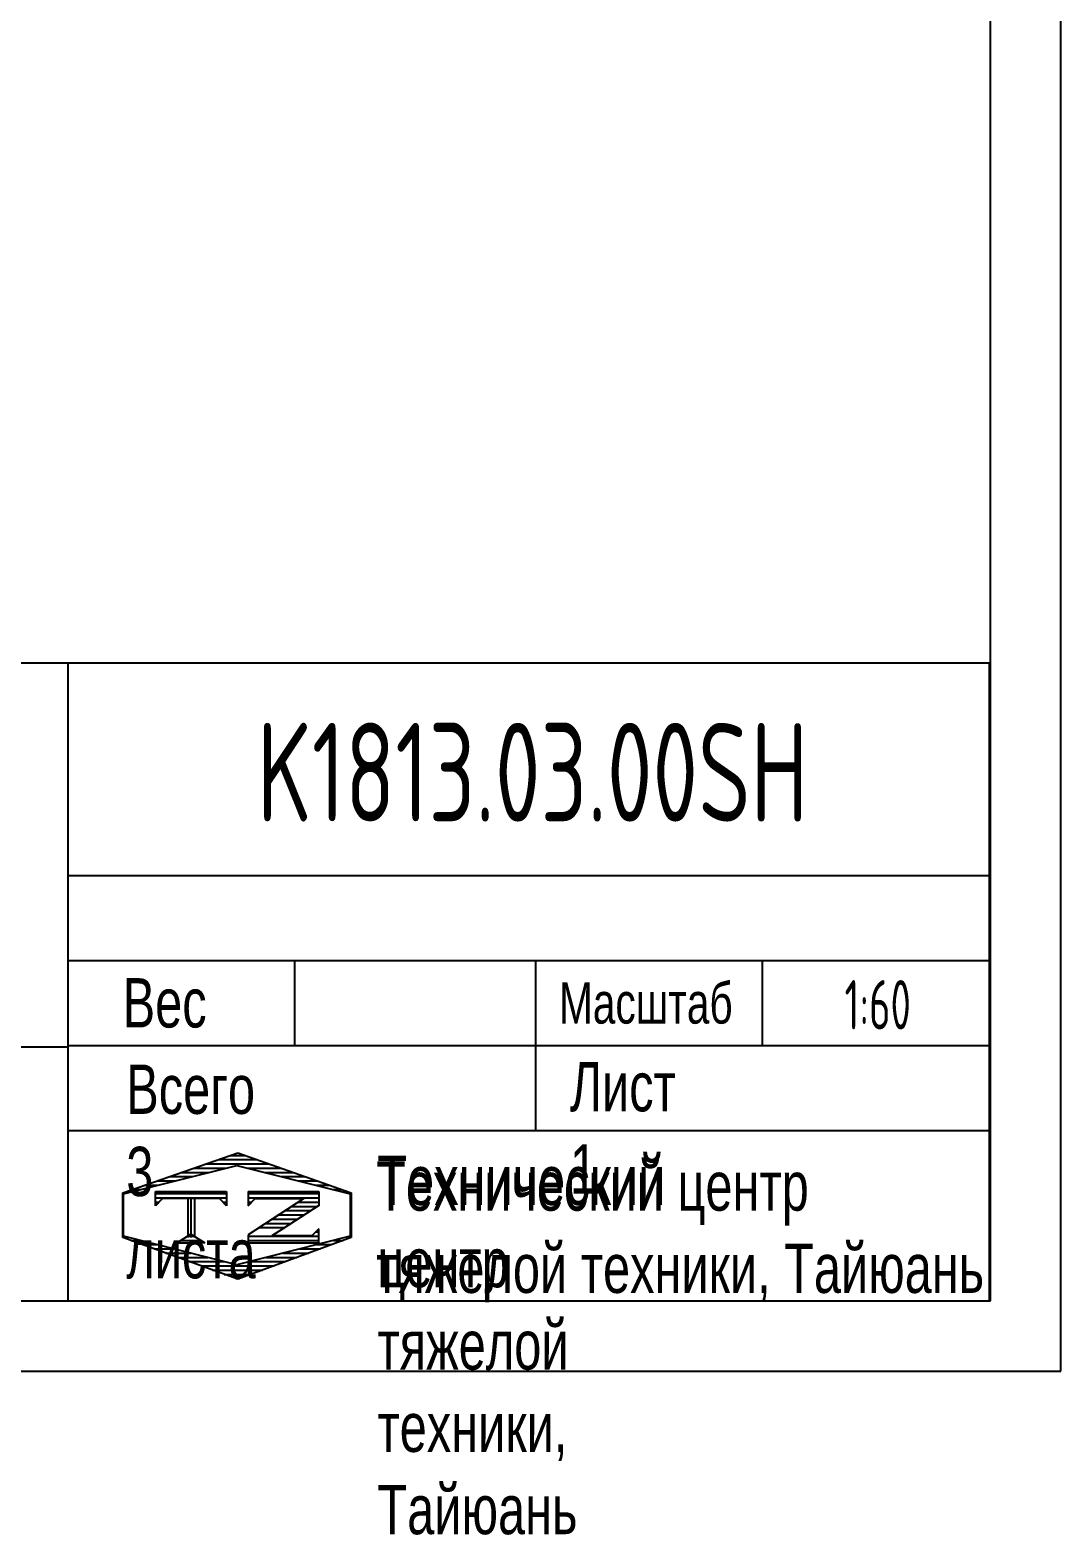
# Model space of a CAD drawing. Header units: millimetres. Extents: x -44903 to -2851, y -697 to 17820.
# Drawn here: x -24093 to -19703, y -697 to 5710 of the extents above; entities that cross this region are included whole.
import ezdxf
from ezdxf.enums import TextEntityAlignment as Align

# ---------------------------------------------------------------- set-up
doc = ezdxf.new("R2010")
doc.units = ezdxf.units.MM
doc.header["$LTSCALE"] = 600
doc.linetypes.add('F', pattern=[0.75, 0.5, -0.25])
for name, color, linetype in [('01', 7, 'Continuous'), ('02', 1, 'Continuous'), ('04', 2, 'F'), ('11', 3, 'Continuous'), ('THICK', 7, 'Continuous')]:
    doc.layers.add(name, color=color, linetype=linetype)
doc.styles.get("Standard").update_dxf_attribs({"font": 'isocp', "width": 0.707, "bigfont": 'intecad.shx'})

# ---------------------------------------------------------------- blocks, each defined once
blk = doc.blocks.new('*U215')
at = {"layer": '01'}
for points in [[(415, 5), (415, 292)], [(25, 5), (415, 5)]]:
    blk.add_lwpolyline(points, dxfattribs=at)
at = {"layer": '02'}
for points in [[(420, 0), (420, 297)], [(0, 0), (420, 0)]]:
    blk.add_lwpolyline(points, dxfattribs=at)
blk = doc.blocks.new('*X225')
at = {"color": 0}
for p, q in [((127.06, 7.8), (132.06, 7.8)), ((127.06, 7.5), (132.06, 7.5)), ((127.06, 7.2), (127.32, 7.2)), ((129.7, 6.6), (131.51, 6.6)), ((130.16, 6.9), (131.98, 6.9)), ((130.62, 7.2), (132.06, 7.2)), ((127.84, 5.4), (129.64, 5.4)), ((128.3, 5.7), (130.1, 5.7)), ((128.77, 6), (130.57, 6)), ((129.23, 6.3), (131.04, 6.3))]:
    blk.add_line(p, q, dxfattribs=at)
blk = doc.blocks.new('*X226')
at = {"color": 0}
for p, q in [((127.06, 4.8), (132.06, 4.8)), ((127.06, 4.5), (132.06, 4.5)), ((131.84, 5.1), (132.06, 5.1))]:
    blk.add_line(p, q, dxfattribs=at)
blk = doc.blocks.new('*X224')
at = {"color": 0}
for p, q in [((122.34, 4.5), (123.72, 4.5)), ((122.82, 4.8), (123.24, 4.8))]:
    blk.add_line(p, q, dxfattribs=at)
blk = doc.blocks.new('*X223')
at = {"color": 0}
for p, q in [((120.53, 7.8), (125.53, 7.8)), ((120.53, 7.5), (125.53, 7.5)), ((120.53, 7.2), (120.79, 7.2)), ((125.27, 7.2), (125.53, 7.2))]:
    blk.add_line(p, q, dxfattribs=at)
blk = doc.blocks.new('*X222')
at = {"color": 0}
for p, q in [((123.24, 9.6), (125.52, 9.6)), ((124.1, 9.9), (128.52, 9.9)), ((124.97, 10.2), (127.67, 10.2)), ((125.83, 10.5), (126.82, 10.5)), ((127.02, 9.6), (129.37, 9.6)), ((120.66, 8.7), (121.92, 8.7)), ((121.52, 9), (123.12, 9)), ((122.38, 9.3), (124.32, 9.3)), ((128.22, 9.3), (130.22, 9.3)), ((129.42, 9), (131.07, 9)), ((130.62, 8.7), (131.92, 8.7)), ((118.22, 7.8), (118.32, 7.8)), ((118.22, 7.5), (118.27, 7.5)), ((118.94, 8.1), (119.52, 8.1)), ((119.8, 8.4), (120.72, 8.4)), ((131.82, 8.4), (132.77, 8.4)), ((133.02, 8.1), (133.62, 8.1)), ((134.22, 7.8), (134.32, 7.8)), ((134.27, 7.5), (134.32, 7.5)), ((118.22, 7.2), (118.27, 7.2)), ((118.22, 6.9), (118.27, 6.9)), ((118.22, 6.6), (118.27, 6.6)), ((134.27, 7.2), (134.32, 7.2)), ((134.27, 6.9), (134.32, 6.9)), ((134.27, 6.6), (134.32, 6.6)), ((118.22, 6.3), (118.27, 6.3)), ((118.22, 6), (118.27, 6)), ((118.22, 5.7), (118.27, 5.7)), ((118.22, 5.4), (118.27, 5.4)), ((134.27, 6.3), (134.32, 6.3)), ((134.27, 6), (134.32, 6)), ((134.27, 5.7), (134.32, 5.7)), ((134.27, 5.4), (134.32, 5.4)), ((118.22, 5.1), (118.27, 5.1)), ((118.22, 4.8), (118.27, 4.8)), ((118.79, 4.5), (119.42, 4.5)), ((133.12, 4.5), (133.76, 4.5)), ((134.27, 5.1), (134.32, 5.1)), ((134.27, 4.8), (134.32, 4.8)), ((119.61, 4.2), (120.62, 4.2)), ((120.43, 3.9), (121.82, 3.9)), ((121.26, 3.6), (123.02, 3.6)), ((122.08, 3.3), (124.22, 3.3)), ((128.32, 3.3), (130.51, 3.3)), ((129.52, 3.6), (131.32, 3.6)), ((130.72, 3.9), (132.14, 3.9)), ((131.92, 4.2), (132.95, 4.2)), ((122.91, 3), (125.42, 3)), ((123.73, 2.7), (128.89, 2.7)), ((124.55, 2.4), (128.07, 2.4)), ((127.12, 3), (129.7, 3)), ((125.38, 2.1), (127.26, 2.1)), ((126.2, 1.8), (126.45, 1.8))]:
    blk.add_line(p, q, dxfattribs=at)

msp = doc.modelspace()

# ---------------------------------------------------------------- linework, layer by layer
at = {"layer": '01'}
msp.add_point((-20007.7855, 3002.1887), dxfattribs=at)
at = {"layer": 'THICK'}
for p, q in [((-30878.5317, 3015.6271), (-20007.7855, 3015.6271)), ((-23930.358, 300), (-23930.358, 3015.6271)), ((-20007.7855, 300), (-20007.7855, 3015.6271)), ((-23930.358, 2110.4181), (-20007.7855, 2110.4181)), ((-23930.358, 1748.3344), (-20007.7855, 1748.3344)), ((-22964.8017, 1386.2508), (-22964.8017, 1748.3344)), ((-21938.8981, 1024.1672), (-21938.8981, 1748.3344)), ((-20973.3418, 1386.2508), (-20973.3418, 1748.3344)), ((-27249.4578, 1381.0198), (-23930.358, 1381.0198)), ((-23930.358, 1386.2508), (-20007.7855, 1386.2508)), ((-23930.358, 1024.1672), (-20007.7855, 1024.1672)), ((-30870.2939, 300), (-20007.7855, 300))]:
    msp.add_line(p, q, dxfattribs=at)
at = {"layer": 'THICK', "color": 3}
for p, q in [((-23697.8958, 759.0065), (-23208.7787, 929.3657)), ((-23208.7787, 929.3657), (-22726.0137, 759.0065)), ((-23694.7197, 755.1699), (-23211.9415, 875.8645)), ((-23211.9415, 875.8645), (-22729.1634, 755.1699)), ((-23697.8958, 569.2884), (-23697.8958, 759.0065)), ((-23694.7197, 574.1281), (-23694.7197, 755.1699)), ((-23558.3961, 704.2855), (-23558.3961, 764.6328)), ((-23558.3961, 764.6328), (-23256.6598, 764.6328)), ((-23528.2225, 734.4591), (-23558.3961, 704.2855)), ((-23286.8334, 734.4591), (-23528.2225, 734.4591)), ((-23420.7327, 734.7473), (-23420.7327, 569.2279)), ((-23407.5321, 734.7473), (-23407.5321, 569.2279)), ((-23392.4457, 734.7473), (-23392.4457, 569.2279)), ((-23256.6598, 704.2855), (-23286.8334, 734.4591)), ((-23256.6598, 764.6328), (-23256.6598, 704.2855)), ((-23164.2638, 764.6328), (-23164.2638, 704.2855)), ((-23164.2638, 764.6328), (-22862.5275, 764.6328)), ((-23164.2638, 704.2855), (-23134.0902, 734.4591)), ((-22926.653, 734.4591), (-23164.2638, 580.7223)), ((-23134.0902, 734.4591), (-22926.653, 734.4591)), ((-22862.5357, 704.8619), (-23017.1192, 605.9284)), ((-22862.5275, 764.6328), (-22862.5275, 704.2855)), ((-22729.1634, 755.1699), (-22729.1634, 574.1281)), ((-22726.0137, 759.0065), (-22726.0137, 569.2884)), ((-23407.5321, 583.0212), (-23465.9919, 546.2391)), ((-23407.5321, 583.0212), (-23349.0723, 546.2391)), ((-23164.2638, 580.7223), (-23164.2638, 546.2391)), ((-23017.1192, 605.9284), (-23063.2375, 576.4127)), ((-22862.5357, 606.5864), (-22892.7094, 576.4127)), ((-22862.5357, 546.2391), (-22862.5357, 606.5864)), ((-23208.7787, 391.1856), (-23697.8958, 569.2884)), ((-23211.9415, 453.4336), (-23694.7197, 574.1281)), ((-23465.9919, 546.2391), (-23407.5321, 546.2391)), ((-23349.0723, 546.2391), (-23407.5321, 546.2391)), ((-22729.1634, 574.1281), (-23211.9415, 453.4336)), ((-22726.0137, 569.2884), (-23208.7787, 391.1856)), ((-23164.2638, 546.2391), (-22862.5357, 546.2391)), ((-22892.7094, 576.4127), (-23063.2375, 576.4127))]:
    msp.add_line(p, q, dxfattribs=at)

# ---------------------------------------------------------------- block references
at = {"layer": '04', "xscale": 60, "yscale": 60, "zscale": 60}
msp.add_blockref('*U215', (-44903.3791, 0), dxfattribs=at)
at = {"layer": 'THICK', "color": 3, "xscale": 60.34726871362076, "yscale": 60.34726871361818, "zscale": 60.3472687136197}
for name in ['*X222', '*X223', '*X225', '*X226', '*X224']:
    msp.add_blockref(name, (-30832.127, 285.2557), dxfattribs=at)

# ---------------------------------------------------------------- texts
at = {"layer": '01', "insert": (-23698.5595, 1673.4012), "char_height": 210.170231, "attachment_point": 1}
msp.add_mtext('{\\fArial|b0|i0|c204|p34;Вес}', dxfattribs=at)
at = {"layer": '01', "insert": (-22613.9229, 917.5085), "char_height": 210.170231, "width": 9.876563, "attachment_point": 1}
msp.add_mtext('{\\fArial|b0|i0|c204|p34;Технический центр\\Pтяжелой техники, Тайюань}', dxfattribs=at)
at = {"layer": '02', "insert": (-21840.4229, 1654.7696), "char_height": 175, "attachment_point": 1}
msp.add_mtext('{\\fArial|b0|i0|c204|p34;\\C0;Масштаб}', dxfattribs=at)
at = {"layer": '04', "char_height": 210, "attachment_point": 1}
for s, insert, width in [('{\\fArial|b0|i0|c204|p34;\\C0;Всего 3 листа}', (-23683.0942, 1305.3746), 5.398655), ('{\\fArial|b0|i0|c204|p34;\\C0;Лист 1}', (-21793.5551, 1316.1626), 5.398745)]:
    msp.add_mtext(s, dxfattribs=dict(at, insert=insert, width=width))
at = {"layer": '04', "insert": (-22619.2094, 893.3071), "char_height": 210, "attachment_point": 1}
msp.add_mtext('{\\fArial|b0|i0|c204|p34;\\C250;Технический центр\\Pтяжелой техники, Тайюань}', dxfattribs=at)
at = {"layer": '11'}
for s, height, width, p, p2 in [('K1813.03.00SH', 420, 0.693834, (-23127.0344, 2340), (-20779.7237, 2340)), ('1:60', 210, 0.655288, (-20624.484, 1455), (-20342.2741, 1455))]:
    msp.add_text(s, height=height, dxfattribs=dict(at, width=width)).set_placement(p, p2, align=Align.FIT)

doc.saveas('drawing.dxf')
